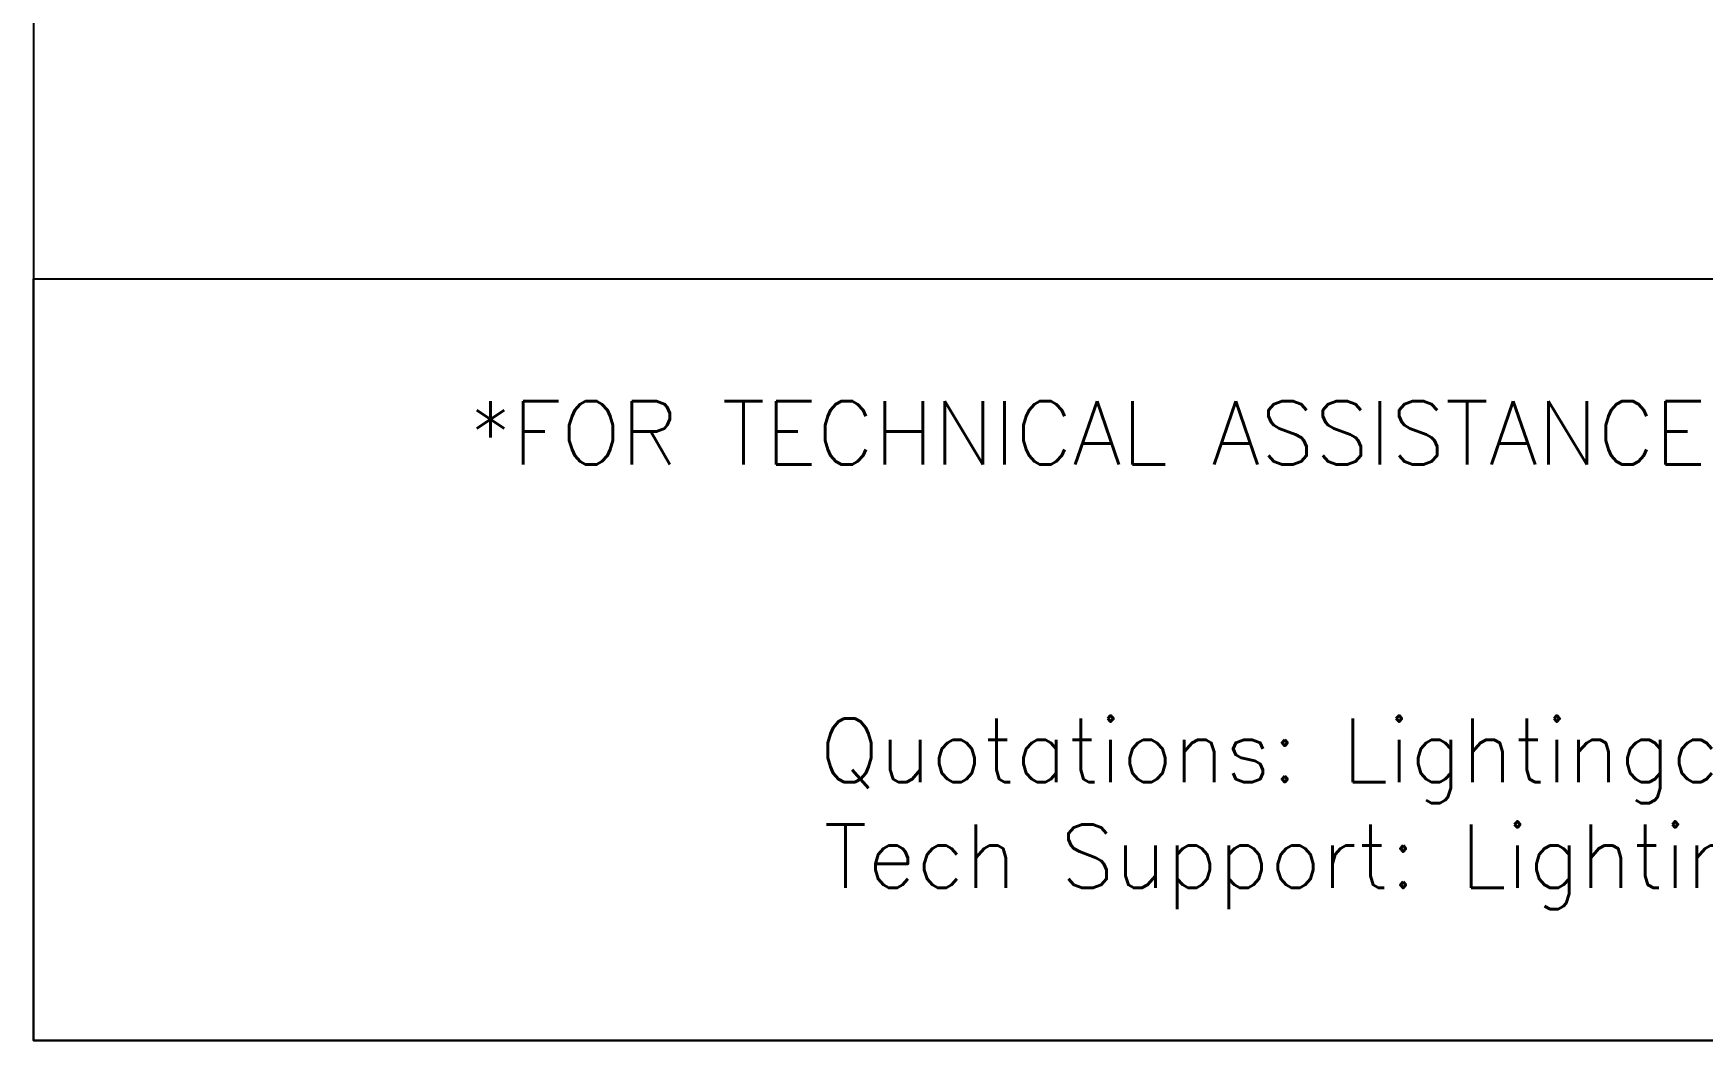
# Paper-space layout 'ARCH-D(24x36)' of a CAD drawing. Header units: inches. Extents: x 0.1 to 35.7, y 0.1 to 23.7.
# Drawn here: x 0.075 to 3.362, y 0.075 to 2.058 of the extents above; entities that cross this region are included whole.
import ezdxf

# ---------------------------------------------------------------- set-up
doc = ezdxf.new("R2010")
doc.units = ezdxf.units.IN
doc.header["$MEASUREMENT"] = 0
doc.layers.add('SHEET-TITLE', color=7, linetype='Continuous')
doc.styles.add('1-8', font='romans.shx', dxfattribs={"height": 0.125})

psp = doc.layouts.new('ARCH-D(24x36)')

# ---------------------------------------------------------------- linework, layer by layer
at = {"layer": 'SHEET-TITLE'}
for points in [[(0.075, 0.075), (35.675, 0.075), (35.675, 23.675), (0.075, 23.675)], [(0.075, 1.575), (8.575, 1.575), (8.575, 0.075), (0.075, 0.075)]]:
    psp.add_lwpolyline(points, close=True, dxfattribs=at)

# ---------------------------------------------------------------- texts
at = {"layer": 'SHEET-TITLE', "lineweight": 13, "insert": (4.325, 0.8341), "char_height": 0.125, "width": 8.5, "attachment_point": 5, "style": '1-8'}
psp.add_mtext('\\pl0.125;*FOR TECHNICAL ASSISTANCE CONTACT SCHNEIDER ELECTRIC AT (855) 237-0788 \\P \\PEMAIL: \\PQuotations: Lightingcontrol.quotations@us.schneider-electric.com \\P\\pt0.125;Tech Support: Lightingcontrol.support@us.schneider-electric.com\\P', dxfattribs=at)

doc.saveas('drawing.dxf')
